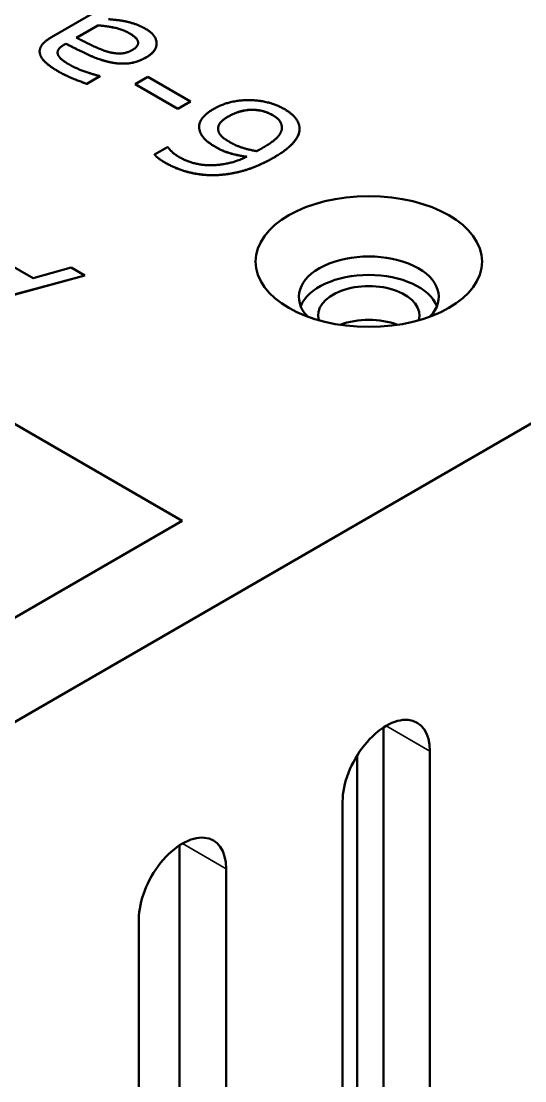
# Model space of a CAD drawing. Header units: millimetres. Extents: x 3118 to 4801, y 919 to 1849.
# Drawn here: x 3979.55 to 3991.78, y 1615.4 to 1641.12 of the extents above; entities that cross this region are included whole.
import ezdxf

# ---------------------------------------------------------------- set-up
doc = ezdxf.new("R2010")
doc.units = ezdxf.units.MM
doc.header["$LTSCALE"] = 1.8
doc.layers.add('외형선(ISO)', color=7, linetype='Continuous', lineweight=50)
doc.layers.add('좁은 외형선(ISO)', color=7, linetype='Continuous', lineweight=35)

msp = doc.modelspace()

# ---------------------------------------------------------------- linework, layer by layer
at = {"layer": '외형선(ISO)'}
for p, q in [((3983.456, 1628.993), (3921.655, 1664.674)), ((3981.548, 1641.463), (3980.288, 1640.735)), ((3981.407, 1641.019), (3980.888, 1640.719)), ((3980.888, 1640.72), (3981.407, 1641.019)), ((3981.407, 1641.019), (3981.407, 1641.019)), ((3980.587, 1640.546), (3980.635, 1640.574)), ((3980.635, 1640.573), (3980.587, 1640.545)), ((3980.635, 1640.573), (3980.635, 1640.574)), ((3982.836, 1640.576), (3982.836, 1640.577)), ((3979.996, 1640.386), (3979.996, 1640.386)), ((3981.461, 1639.782), (3981.445, 1639.791)), ((3981.144, 1639.599), (3981.461, 1639.782)), ((3981.461, 1639.781), (3981.144, 1639.598)), ((3981.144, 1639.598), (3981.144, 1639.599)), ((3981.461, 1639.781), (3981.461, 1639.782)), ((3982.621, 1639.768), (3982.32, 1639.594)), ((3982.32, 1639.594), (3983.356, 1638.996)), ((3982.32, 1639.593), (3982.32, 1639.594)), ((3983.356, 1638.995), (3982.32, 1639.593)), ((3983.657, 1639.169), (3982.621, 1639.768)), ((3983.657, 1639.169), (3983.356, 1638.995)), ((3983.356, 1638.996), (3983.657, 1639.169)), ((3983.657, 1639.169), (3983.657, 1639.169)), ((3983.356, 1638.995), (3983.356, 1638.996)), ((3983.871, 1638.553), (3983.871, 1638.554)), ((3986.31, 1638.506), (3986.31, 1638.507)), ((3978.163, 1623.406), (4003.619, 1638.103)), ((3983.104, 1638.066), (3982.785, 1637.882)), ((3983.12, 1638.057), (3983.104, 1638.066)), ((3982.785, 1637.881), (3982.785, 1637.882)), ((3979.835, 1634.882), (3978.758, 1635.503)), ((3977.72, 1634.038), (3981.096, 1634.947)), ((3981.096, 1634.946), (3977.72, 1634.038)), ((3980.762, 1635.139), (3979.835, 1634.882)), ((3981.096, 1634.947), (3980.762, 1635.139)), ((3981.096, 1634.946), (3981.096, 1634.947)), ((3976.678, 1625.08), (3983.456, 1628.993)), ((3983.456, 1628.993), (3976.678, 1625.08)), ((3983.456, 1628.993), (3983.456, 1628.993)), ((3988.345, 1614.261), (3988.345, 1623.975)), ((3989.477, 1623.406), (3989.477, 1613.608)), ((3987.709, 1614.629), (3987.709, 1623.298)), ((3987.355, 1612.383), (3987.355, 1622.181)), ((3983.396, 1611.404), (3983.396, 1621.117)), ((3984.527, 1620.548), (3984.527, 1610.75)), ((3982.406, 1609.526), (3982.406, 1619.324))]:
    msp.add_line(p, q, dxfattribs=at)
msp.add_ellipse((3987.992, 1635.286), major_axis=(2.75, 0), ratio=0.57735, dxfattribs=at)
for centre, major_axis, start_param, end_param in [((3987.992, 1634.429), (1.7, 0), 5.772545, 9.935418), ((3987.992, 1633.98), (1.7, 0), 0.230814, 2.910779), ((3987.992, 1633.98), (-1.23, 0), 2.97351, 6.451268), ((3987.992, 1633.163), (-1.23, 0), 4.11372, 5.311058), ((3988.416, 1622.794), (0.75, 1.299), 5.497787, 8.63938), ((3983.466, 1619.936), (0.75, 1.299), 5.497787, 8.63938)]:
    msp.add_ellipse(centre, major_axis=major_axis, ratio=0.57735, start_param=start_param, end_param=end_param, dxfattribs=at)
for points in [[(3982.073, 1641.117), (3981.976, 1641.138), (3981.734, 1641.162), (3981.665, 1641.169)], [(3982.579, 1640.928), (3982.443, 1641.007), (3982.189, 1641.093), (3982.073, 1641.117)], [(3982.177, 1640.826), (3982.013, 1640.921), (3981.611, 1641.003), (3981.407, 1641.019)], [(3981.407, 1641.019), (3981.611, 1641.004), (3982.013, 1640.921), (3982.177, 1640.827)], [(3982.177, 1640.827), (3982.372, 1640.714), (3982.403, 1640.51), (3982.243, 1640.418)], [(3982.587, 1640.243), (3982.843, 1640.391), (3982.829, 1640.784), (3982.579, 1640.928)], [(3980.288, 1640.735), (3980.11, 1640.632), (3979.976, 1640.429), (3980.005, 1640.324)], [(3980.635, 1640.574), (3980.922, 1640.425), (3981.447, 1640.182), (3981.692, 1640.127)], [(3981.692, 1640.126), (3981.447, 1640.181), (3980.922, 1640.424), (3980.635, 1640.573)], [(3981.601, 1640.392), (3981.457, 1640.44), (3981.037, 1640.643), (3980.888, 1640.72)], [(3982.836, 1640.576), (3982.836, 1640.386), (3982.587, 1640.242)], [(3980.005, 1640.323), (3979.996, 1640.355), (3979.996, 1640.386)], [(3980.005, 1640.324), (3980.033, 1640.217), (3980.259, 1640.012), (3980.455, 1639.898)], [(3980.455, 1639.898), (3980.259, 1640.011), (3980.033, 1640.216), (3980.005, 1640.323)], [(3980.445, 1640.299), (3980.417, 1640.362), (3980.481, 1640.485), (3980.587, 1640.546)], [(3982.243, 1640.418), (3982.1, 1640.335), (3981.772, 1640.337), (3981.601, 1640.392)], [(3980.734, 1640.057), (3980.633, 1640.115), (3980.473, 1640.238), (3980.445, 1640.299)], [(3981.445, 1639.791), (3981.223, 1639.849), (3980.857, 1639.986), (3980.734, 1640.057)], [(3981.692, 1640.127), (3981.934, 1640.073), (3982.374, 1640.12), (3982.587, 1640.243)], [(3982.587, 1640.242), (3982.374, 1640.119), (3981.934, 1640.073), (3981.692, 1640.126)], [(3981.144, 1639.598), (3981.029, 1639.636), (3980.623, 1639.801), (3980.455, 1639.898)], [(3980.455, 1639.898), (3980.623, 1639.802), (3981.029, 1639.637), (3981.144, 1639.599)], [(3985.936, 1638.99), (3985.577, 1639.197), (3984.603, 1639.209), (3984.225, 1638.991)], [(3984.225, 1638.991), (3984.005, 1638.864), (3983.843, 1638.6), (3983.886, 1638.457)], [(3984.342, 1638.443), (3984.312, 1638.547), (3984.423, 1638.716), (3984.577, 1638.804)], [(3984.577, 1638.804), (3984.853, 1638.964), (3985.421, 1638.975), (3985.662, 1638.836)], [(3985.662, 1638.835), (3985.421, 1638.974), (3984.853, 1638.963), (3984.577, 1638.804)], [(3985.662, 1638.836), (3985.767, 1638.775), (3985.876, 1638.633), (3985.88, 1638.547)], [(3985.88, 1638.546), (3985.876, 1638.632), (3985.767, 1638.774), (3985.662, 1638.835)], [(3986.31, 1638.515), (3986.306, 1638.646), (3986.12, 1638.884), (3985.936, 1638.99)], [(3983.886, 1638.456), (3983.871, 1638.505), (3983.871, 1638.553)], [(3985.88, 1638.547), (3985.888, 1638.442), (3985.69, 1638.204), (3985.429, 1638.053)], [(3985.692, 1637.815), (3986.013, 1638.001), (3986.314, 1638.354), (3986.31, 1638.515)], [(3985.88, 1638.53), (3985.88, 1638.538), (3985.88, 1638.546)], [(3983.886, 1638.457), (3983.926, 1638.333), (3984.108, 1638.161), (3984.266, 1638.07)], [(3984.266, 1638.069), (3984.108, 1638.16), (3983.926, 1638.332), (3983.886, 1638.456)], [(3984.619, 1638.183), (3984.518, 1638.241), (3984.364, 1638.367), (3984.342, 1638.443)], [(3983.383, 1637.823), (3983.284, 1637.881), (3983.14, 1638.015), (3983.12, 1638.057)], [(3984.266, 1638.07), (3984.443, 1637.967), (3984.803, 1637.862), (3985.027, 1637.83)], [(3985.266, 1637.966), (3985.068, 1638.001), (3984.76, 1638.101), (3984.619, 1638.183)], [(3985.429, 1638.053), (3985.377, 1638.023), (3985.304, 1637.986), (3985.266, 1637.966)], [(3982.785, 1637.882), (3982.831, 1637.829), (3982.948, 1637.743), (3983.045, 1637.687)], [(3983.045, 1637.686), (3982.948, 1637.742), (3982.831, 1637.828), (3982.785, 1637.881)], [(3985.027, 1637.83), (3984.611, 1637.63), (3983.738, 1637.618), (3983.383, 1637.823)], [(3984.362, 1637.388), (3984.712, 1637.413), (3985.363, 1637.625), (3985.692, 1637.815)], [(3985.692, 1637.814), (3985.363, 1637.624), (3984.712, 1637.412), (3984.362, 1637.388)], [(3983.045, 1637.687), (3983.352, 1637.51), (3984.027, 1637.365), (3984.362, 1637.388)], [(3984.362, 1637.388), (3984.027, 1637.364), (3983.352, 1637.509), (3983.045, 1637.686)]]:
    msp.add_open_spline(points, degree=2, dxfattribs=at)
for points, knots in [([(3982.389, 1640.594), (3982.389, 1640.602), (3982.372, 1640.713), (3982.177, 1640.826)], [0.915312, 0.915312, 0.915312, 1, 2, 2, 2]), ([(3980.587, 1640.545), (3980.481, 1640.484), (3980.432, 1640.39), (3980.432, 1640.357)], [0, 0, 0, 1, 1.530064, 1.530064, 1.530064]), ([(3984.577, 1638.804), (3984.423, 1638.715), (3984.332, 1638.576), (3984.332, 1638.513)], [0, 0, 0, 1, 1.644955, 1.644955, 1.644955]), ([(3986.31, 1638.506), (3986.31, 1638.349), (3986.013, 1638), (3985.692, 1637.814)], [0.026144, 0.026144, 0.026144, 1, 2, 2, 2]), ([(3985.026, 1637.83), (3984.802, 1637.861), (3984.443, 1637.966), (3984.266, 1638.069)], [0.002926, 0.002926, 0.002926, 1, 2, 2, 2])]:
    msp.add_open_spline(points, degree=2, knots=knots, dxfattribs=at)
at = {"layer": '좁은 외형선(ISO)'}
for p, q in [((3982.177, 1640.826), (3982.177, 1640.827)), ((3980.005, 1640.323), (3980.005, 1640.324)), ((3980.587, 1640.545), (3980.587, 1640.546)), ((3981.692, 1640.126), (3981.692, 1640.127)), ((3982.587, 1640.242), (3982.587, 1640.243)), ((3980.455, 1639.898), (3980.455, 1639.898)), ((3984.577, 1638.804), (3984.577, 1638.804)), ((3985.662, 1638.835), (3985.662, 1638.836)), ((3985.88, 1638.546), (3985.88, 1638.547)), ((3983.886, 1638.456), (3983.886, 1638.457)), ((3984.266, 1638.069), (3984.266, 1638.07)), ((3985.692, 1637.814), (3985.692, 1637.815)), ((3983.045, 1637.686), (3983.045, 1637.687)), ((3984.362, 1637.388), (3984.362, 1637.388)), ((3989.477, 1623.406), (3988.416, 1624.018)), ((3984.527, 1620.548), (3983.466, 1621.161))]:
    msp.add_line(p, q, dxfattribs=at)

doc.saveas('drawing.dxf')
